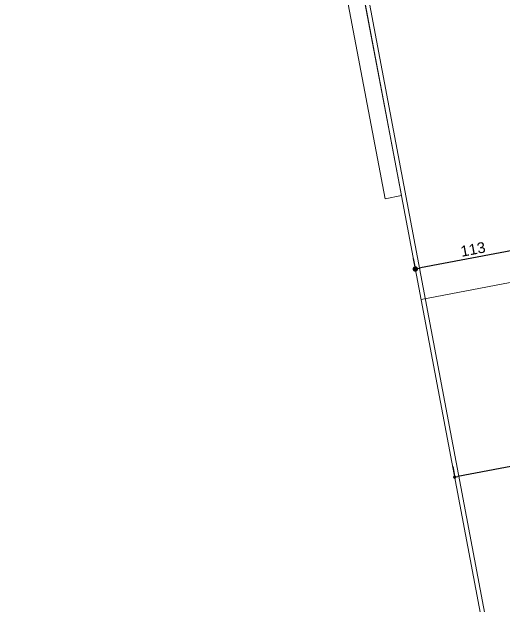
# Model space of a CAD drawing. Header units: centimetres. Extents: x 56941 to 84569, y -27946 to -11680.
# Drawn here: x 57077 to 57538, y -24188 to -23633 of the extents above; entities that cross this region are included whole.
import ezdxf

# ---------------------------------------------------------------- set-up
doc = ezdxf.new("R2010")
doc.units = ezdxf.units.CM
doc.header["$LTSCALE"] = 50.8
doc.header["$PDMODE"] = 1
doc.header["$PDSIZE"] = -2
doc.layers.get('0').update_dxf_attribs({"lineweight": 18})
for name, color, linetype, lineweight in [('0-PROJET-COTATIONS', 7, 'Continuous', 13), ('0-PROJET-DESSINS CRÉES', 7, 'Continuous', 9), ('Général', 7, 'Continuous', 5)]:
    doc.layers.add(name, color=color, linetype=linetype, lineweight=lineweight)
doc.styles.add('Arial', font='Arial')
doc.styles.add('Helvetica', font='Helvetica')
doc.dimstyles.new('IS', dxfattribs={"dimtxt": 10.08724, "dimasz": 5.007446, "dimexe": 2, "dimexo": 10, "dimgap": 3, "dimtad": 1, "dimdec": 1, "dimtxsty": 'Helvetica', "dimblk": 'DOT', "dimblk1": 'DOT', "dimblk2": 'DOT', "dimcen": 0, "dimdle": 10, "dimazin": 0, "dimtfac": 0.8, "dimtdec": 1, "dimtix": 1, "dimtmove": 0, "dimatfit": 0, "dimldrblk": 'VW_FILLEDARROW-1', "dimfxl": 0, "dimfrac": 2, "dimtolj": 1, "dimarcsym": 0})
doc.dimstyles.new('IS cotation 1_20ème', dxfattribs={"dimtxt": 10.08724, "dimasz": 3.007568, "dimexe": 1, "dimexo": 15.875, "dimgap": 3, "dimtad": 1, "dimdec": 1, "dimtxsty": 'Helvetica', "dimblk": 'DOT', "dimblk1": 'DOT', "dimblk2": 'DOT', "dimcen": 0, "dimdle": 10, "dimazin": 0, "dimtfac": 1, "dimtdec": 1, "dimtix": 1, "dimtmove": 0, "dimatfit": 0, "dimldrblk": 'VW_FILLEDARROW', "dimfxl": 0, "dimfrac": 2, "dimtolj": 1, "dimarcsym": 0})

# ---------------------------------------------------------------- blocks, each defined once
blk = doc.blocks.new('_DOT')
at = {"color": 0, "linetype": 'ByBlock', "lineweight": -2}
blk.add_line((-0.5, 0), (-1, 0), dxfattribs=at)
at = {"color": 0, "linetype": 'ByBlock', "const_width": 0.5}
blk.add_lwpolyline([(-0.25, 0, 1), (0.25, 0, 1)], format="xyb", close=True, dxfattribs=at)
blk = doc.blocks.new('*D124')
at = {"layer": '0-PROJET-COTATIONS', "color": 0, "linetype": 'Continuous', "lineweight": -2}
for p, q in [((57565.96, -23850.38), (57565.96, -23850.41)), ((57561.42, -23853.31), (57460.23, -23872.47)), ((57453.45, -23863.58), (57454.94, -23871.44))]:
    blk.add_line(p, q, dxfattribs=at)
at = {"layer": 'Defpoints', "color": 0}
for p in [(57567.82, -23860.2), (57455.31, -23873.4), (57455.31, -23873.4)]:
    blk.add_point(p, dxfattribs=at)
at = {"layer": '0-PROJET-COTATIONS', "color": 0, "lineweight": -2, "xscale": 5.007446289062499, "yscale": 5.007446289062499, "zscale": 5.007446289062499}
for p, rotation in [((57566.34, -23852.38), 10.72359474389098), ((57455.31, -23873.4), 190.723594743891)]:
    blk.add_blockref('_DOT', p, dxfattribs=dict(at, rotation=rotation))
at = {"layer": '0-PROJET-COTATIONS', "color": 0, "lineweight": 5, "insert": (57509.33, -23854.99), "char_height": 10.087, "attachment_point": 5, "rotation": 10.7236, "style": 'Helvetica'}
blk.add_mtext('\\A1;113', dxfattribs=at)
blk = doc.blocks.new('VW_FILLEDARROW-1')
at = {"linetype": 'Continuous', "lineweight": 0}
blk.add_hatch(color=0, dxfattribs=at).paths.add_polyline_path([(-2, 0.54), (0, 0), (-2, -0.54)])
at = {"color": 0, "linetype": 'Continuous', "lineweight": 5, "flags": 128}
blk.add_lwpolyline([(-2, 0.54), (0, 0), (-2, -0.54)], close=True, dxfattribs=at)
blk = doc.blocks.new('*D447')
at = {"layer": '0-PROJET-DESSINS CRÉES', "color": 0, "linetype": 'Continuous', "lineweight": -2}
for p, q in [((57618.9, -24034.08), (57620.94, -24044.89)), ((57617.8, -24044.47), (57495.16, -24067.69)), ((57490.35, -24058.43), (57492.4, -24069.23))]:
    blk.add_line(p, q, dxfattribs=at)
at = {"layer": 'Defpoints', "color": 0}
for p in [(57479.29, -24000.06), (57612.45, -24000.06), (57492.21, -24068.25)]:
    blk.add_point(p, dxfattribs=at)
at = {"layer": '0-PROJET-DESSINS CRÉES', "color": 0, "lineweight": -2, "xscale": 3.007568359375, "yscale": 3.007568359375, "zscale": 3.007568359375}
for p, rotation in [((57620.76, -24043.91), 10.72359474388788), ((57492.21, -24068.25), 190.7235947438879)]:
    blk.add_blockref('_DOT', p, dxfattribs=dict(at, rotation=rotation))
at = {"layer": '0-PROJET-DESSINS CRÉES', "color": 0, "lineweight": 13, "insert": (57554.99, -24048.18), "char_height": 10.069, "attachment_point": 5, "rotation": 10.7236, "style": 'Arial'}
blk.add_mtext('\\A1;131', dxfattribs=at)
blk = doc.blocks.new('VW_FILLEDARROW')
at = {"linetype": 'Continuous', "lineweight": 0}
blk.add_hatch(color=0, dxfattribs=at).paths.add_polyline_path([(-10.56, 2.83), (0, 0), (-10.56, -2.83)])
at = {"color": 0, "linetype": 'Continuous', "lineweight": 5, "flags": 128}
blk.add_lwpolyline([(-10.56, 2.83), (0, 0), (-10.56, -2.83)], close=True, dxfattribs=at)

msp = doc.modelspace()

# ---------------------------------------------------------------- linework, layer by layer
at = {"color": 7, "linetype": 'Continuous', "lineweight": 18}
msp.add_line((57460.69, -23901.84), (57571.72, -23880.81), dxfattribs=at)
at = {"layer": '0-PROJET-DESSINS CRÉES', "color": 7, "linetype": 'Continuous', "lineweight": 13}
msp.add_line((57898.57, -26214.01), (57077.47, -21878.24), dxfattribs=at)
at = {"layer": '0-PROJET-DESSINS CRÉES', "color": 7, "linetype": 'Continuous', "lineweight": 5}
msp.add_line((57902.5, -26213.27), (57081.4, -21877.5), dxfattribs=at)
at = {"layer": 'Général', "color": 7, "linetype": 'Continuous', "lineweight": 13, "flags": 128}
msp.add_lwpolyline([(57426.92, -23807.63), (57385.22, -23587.43), (57400.6, -23584.52), (57442.3, -23804.72)], close=True, dxfattribs=at)

# ---------------------------------------------------------------- dimensions: what is measured, and where the dimension line sits
at = {"layer": '0-PROJET-COTATIONS', "color": 7, "linetype": 'Continuous', "lineweight": 5}
dim = msp.add_linear_dim(base=(57455.31, -23873.4), p1=(57567.82, -23860.2), p2=(57455.31, -23873.4), angle=10.7236, dimstyle='IS', override={"dimtxt": 10.08724, "dimdec": 0, "dimpost": '<>', "dimtxsty": 'Helvetica', "dimtmove": 2}, dxfattribs=at)
dim.commit()
dim.dimension.update_dxf_attribs({"geometry": '*D124', "text_midpoint": (57509.33, -23854.99)})
at = {"layer": '0-PROJET-DESSINS CRÉES', "color": 7, "linetype": 'Continuous', "lineweight": 13}
dim = msp.add_linear_dim(base=(57492.21, -24068.25), p1=(57612.45, -24000.06), p2=(57479.29, -24000.06), angle=10.7236, dimstyle='IS cotation 1_20ème', override={"dimtxt": 10.068866, "dimdec": 0, "dimpost": '<>', "dimtxsty": 'Arial', "dimtmove": 2}, dxfattribs=at)
dim.commit()
dim.dimension.update_dxf_attribs({"geometry": '*D447', "text_midpoint": (57554.99, -24048.18)})

doc.saveas('drawing.dxf')
